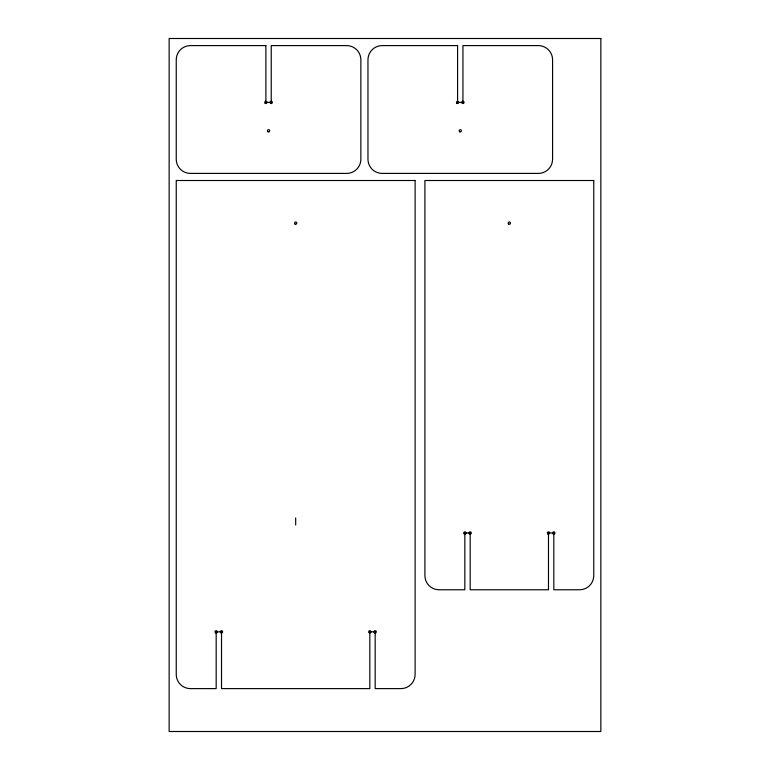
<?xml version="1.0" encoding="UTF-8"?>
<svg xmlns="http://www.w3.org/2000/svg" width="770" height="770" viewBox="0 0 770 770"><rect width="100%" height="100%" fill="white"/><g stroke="black" fill="none" stroke-linecap="round" stroke-linejoin="round"><path stroke-width="1.16" d="M295.68 517.921L295.68 525.024M600.85 38.5L169.15 38.5L169.15 731.5L600.85 731.5L600.85 38.5M265.881 45.603L190.45 45.603A14.197 14.197 0 0 0 176.243 59.8L176.243 159.207A14.197 14.197 0 0 0 190.45 173.404L346.654 173.404A14.197 14.197 0 0 0 360.861 159.207L360.861 59.8A14.197 14.197 0 0 0 346.654 45.603L271.223 45.603L271.223 102.4L265.881 102.4L265.881 45.603M457.592 45.603L382.161 45.603A14.197 14.197 0 0 0 367.964 59.8L367.964 159.207A14.197 14.197 0 0 0 382.161 173.404L538.365 173.404A14.197 14.197 0 0 0 552.571 159.207L552.571 59.8A14.197 14.197 0 0 0 538.365 45.603L462.934 45.603L462.934 102.4L457.592 102.4L457.592 45.603M415.107 180.507L176.243 180.507L176.243 674.414A14.197 14.197 0 0 0 190.45 688.611L216.178 688.611L216.178 631.814L221.519 631.814L221.519 688.611L369.831 688.611L369.831 631.814L375.173 631.814L375.173 688.611L400.9 688.611A14.197 14.197 0 0 0 415.107 674.414L415.107 180.507M593.757 180.507L424.905 180.507L424.905 575.575A14.197 14.197 0 0 0 439.102 589.772L464.839 589.772L464.839 532.975L470.181 532.975L470.181 589.772L548.481 589.772L548.481 532.975L553.822 532.975L553.822 589.772L579.55 589.772A14.197 14.197 0 0 0 593.757 575.575L593.757 180.507M459.7 131.785A1.136 1.136 0 0 0 461.403 130.804A1.136 1.136 0 0 0 459.7 129.822A1.136 1.136 0 0 0 459.7 131.785M267.912 131.747A1.136 1.136 0 0 0 269.683 130.89A1.136 1.136 0 0 0 268.056 129.784A1.136 1.136 0 0 0 267.912 131.747M508.691 224.051A1.136 1.136 0 0 0 510.462 223.194A1.136 1.136 0 0 0 508.835 222.087A1.136 1.136 0 0 0 508.691 224.051M295.045 224.051A1.136 1.136 0 0 0 296.806 223.194A1.136 1.136 0 0 0 295.18 222.087A1.136 1.136 0 0 0 295.045 224.051M369.263 632.796A1.136 1.136 0 0 0 370.967 631.814A1.136 1.136 0 0 0 369.263 630.822A1.136 1.136 0 0 0 369.263 632.796M374.605 632.796A1.136 1.136 0 0 0 376.309 631.814A1.136 1.136 0 0 0 374.605 630.822A1.136 1.136 0 0 0 374.605 632.796M215.542 632.747A1.136 1.136 0 0 0 217.313 631.891A1.136 1.136 0 0 0 215.687 630.784A1.136 1.136 0 0 0 215.542 632.747M220.884 632.747A1.136 1.136 0 0 0 222.655 631.891A1.136 1.136 0 0 0 221.028 630.784A1.136 1.136 0 0 0 220.884 632.747M547.913 533.957A1.136 1.136 0 0 0 549.616 532.975A1.136 1.136 0 0 0 547.913 531.993A1.136 1.136 0 0 0 547.913 533.957M553.255 533.957A1.136 1.136 0 0 0 554.958 532.975A1.136 1.136 0 0 0 553.255 531.993A1.136 1.136 0 0 0 553.255 533.957M464.272 533.957A1.136 1.136 0 0 0 465.975 532.975A1.136 1.136 0 0 0 464.272 531.993A1.136 1.136 0 0 0 464.272 533.957M469.604 533.957A1.136 1.136 0 0 0 471.317 532.975A1.136 1.136 0 0 0 469.604 531.993A1.136 1.136 0 0 0 469.604 533.957M462.366 103.392A1.136 1.136 0 0 0 464.069 102.4A1.136 1.136 0 0 0 462.366 101.419A1.136 1.136 0 0 0 462.366 103.392M457.024 103.392A1.136 1.136 0 0 0 458.728 102.4A1.136 1.136 0 0 0 457.024 101.419A1.136 1.136 0 0 0 457.024 103.392M270.588 103.344A1.136 1.136 0 0 0 272.359 102.487A1.136 1.136 0 0 0 270.722 101.38A1.136 1.136 0 0 0 270.588 103.344M265.246 103.344A1.136 1.136 0 0 0 267.017 102.487A1.136 1.136 0 0 0 265.39 101.38A1.136 1.136 0 0 0 265.246 103.344"/></g></svg>
